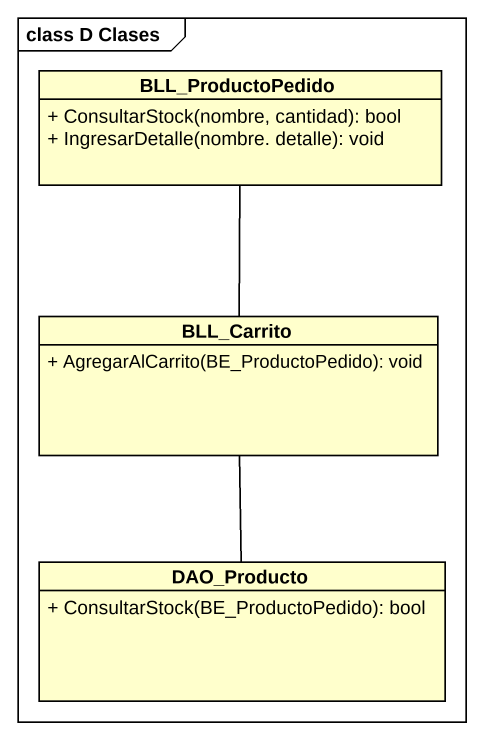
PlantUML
@startuml
mainframe class D Clases
hide circle
hide empty members
skinparam classAttributeIconSize 0
class BLL_ProductoPedido {
  + ConsultarStock(nombre, cantidad): bool
  + IngresarDetalle(nombre. detalle): void
}
class BLL_Carrito {
  + AgregarAlCarrito(BE_ProductoPedido): void
}
class DAO_Producto {
  + ConsultarStock(BE_ProductoPedido): bool
}
BLL_ProductoPedido -- BLL_Carrito
BLL_Carrito -- DAO_Producto
@enduml
